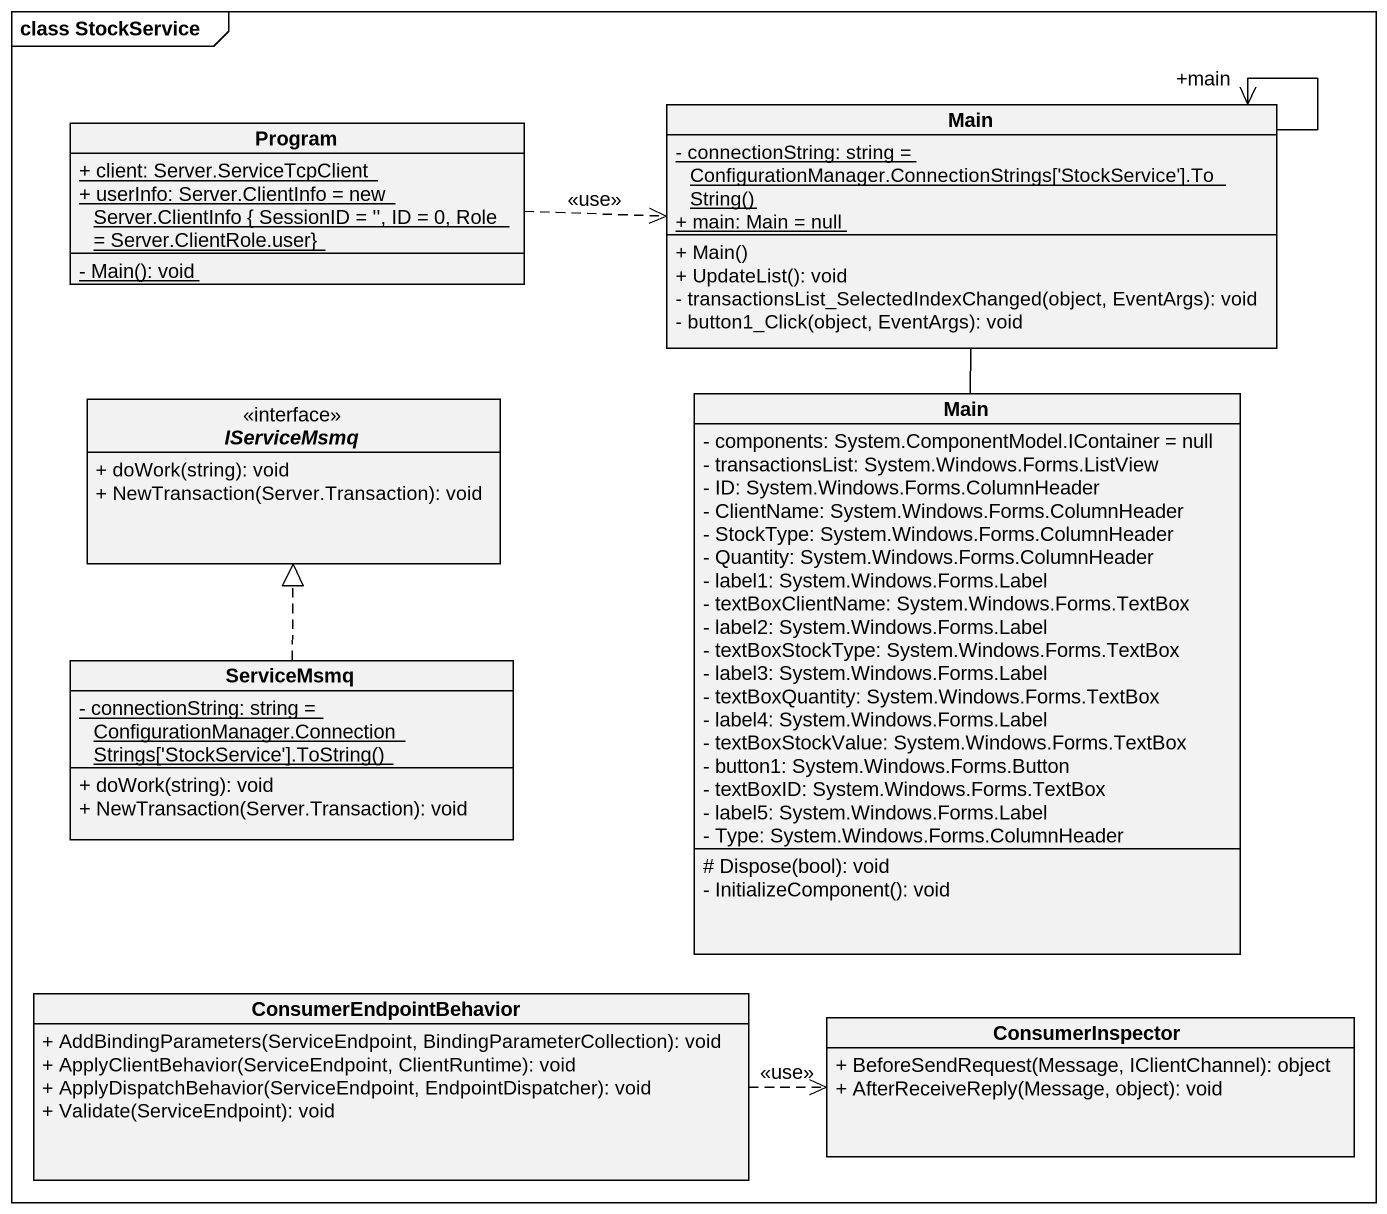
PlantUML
@startuml
mainframe class StockService
hide circle
hide empty members
skinparam classAttributeIconSize 0
class Main {
  {static} {field} - connectionString: string = ConfigurationManager.ConnectionStrings['StockService'].ToString()
  {static} + main: Main = null
  + Main()
  + UpdateList(): void
  - transactionsList_SelectedIndexChanged(object, EventArgs): void
  - button1_Click(object, EventArgs): void
}
class Program {
  {static} + client: Server.ServiceTcpClient
  {static} + userInfo: Server.ClientInfo = new Server.ClientInfo { SessionID = '', ID = 0, Role = Server.ClientRole.user}
  {static} - Main(): void
}
interface IServiceMsmq <<interface>> {
  + doWork(string): void
  + NewTransaction(Server.Transaction): void
}
class "Main" as Main_2 {
  - components: System.ComponentModel.IContainer = null
  - transactionsList: System.Windows.Forms.ListView
  - ID: System.Windows.Forms.ColumnHeader
  - ClientName: System.Windows.Forms.ColumnHeader
  - StockType: System.Windows.Forms.ColumnHeader
  - Quantity: System.Windows.Forms.ColumnHeader
  - label1: System.Windows.Forms.Label
  - textBoxClientName: System.Windows.Forms.TextBox
  - label2: System.Windows.Forms.Label
  - textBoxStockType: System.Windows.Forms.TextBox
  - label3: System.Windows.Forms.Label
  - textBoxQuantity: System.Windows.Forms.TextBox
  - label4: System.Windows.Forms.Label
  - textBoxStockValue: System.Windows.Forms.TextBox
  - button1: System.Windows.Forms.Button
  - textBoxID: System.Windows.Forms.TextBox
  - label5: System.Windows.Forms.Label
  - Type: System.Windows.Forms.ColumnHeader
  # Dispose(bool): void
  - InitializeComponent(): void
}
class ServiceMsmq {
  {static} {field} - connectionString: string = ConfigurationManager.ConnectionStrings['StockService'].ToString()
  + doWork(string): void
  + NewTransaction(Server.Transaction): void
}
class ConsumerEndpointBehavior {
  + AddBindingParameters(ServiceEndpoint, BindingParameterCollection): void
  + ApplyClientBehavior(ServiceEndpoint, ClientRuntime): void
  + ApplyDispatchBehavior(ServiceEndpoint, EndpointDispatcher): void
  + Validate(ServiceEndpoint): void
}
class ConsumerInspector {
  + BeforeSendRequest(Message, IClientChannel): object
  + AfterReceiveReply(Message, object): void
}
Main --> "+main" Main
Main -- Main_2
Program .right.> Main : <<use>>
ServiceMsmq .up.|> IServiceMsmq
ConsumerEndpointBehavior .right.> ConsumerInspector : <<use>>
@enduml
